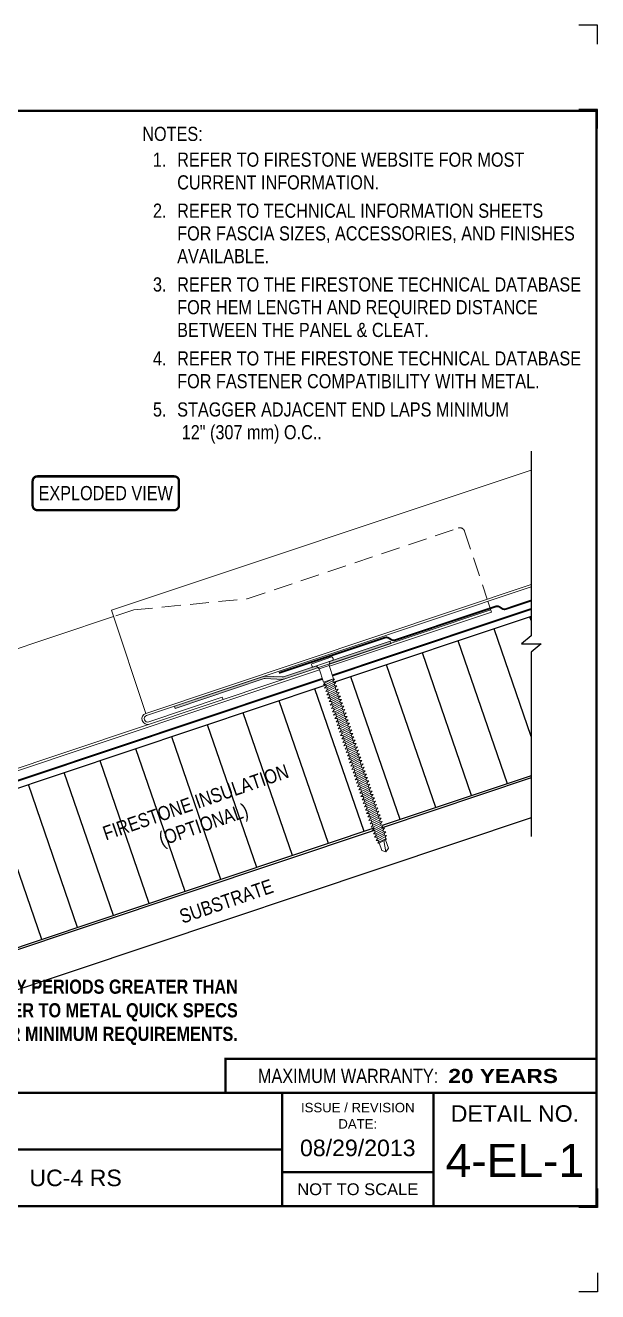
# Model space of a CAD drawing. Header units: inches. Extents: x 0 to 20, y 0 to 16.8.
# Drawn here: x 12.46 to 20.03, y 0 to 16.76 of the extents above; entities that cross this region are included whole.
import ezdxf
from ezdxf.enums import TextEntityAlignment as Align

# ---------------------------------------------------------------- set-up
doc = ezdxf.new("R2010")
doc.units = ezdxf.units.IN
doc.header["$MEASUREMENT"] = 0
doc.linetypes.add('HIDDEN', pattern=[0.375, 0.25, -0.125])
doc.layers.get('0').update_dxf_attribs({"linetype": 'CONTINUOUS'})
doc.layers.get('DEFPOINTS').update_dxf_attribs({"linetype": 'CONTINUOUS'})
doc.layers.add('FSBP-ACCESSORY-FIRESTONE', color=7, linetype='CONTINUOUS', lineweight=9)
doc.layers.add('FSBP-TRIMS', color=7, linetype='CONTINUOUS', lineweight=9)
for name, color, linetype in [('FSBP-ANNO-NOTE', 7, 'CONTINUOUS'), ('FSBP-INSULATION', 7, 'CONTINUOUS'), ('FSBP-MEMBRANE', 7, 'CONTINUOUS'), ('FSBP-SUBSTRATE-GENERIC', 9, 'CONTINUOUS'), ('FSBP-TTLB', 7, 'CONTINUOUS'), ('FSBP-TTLB-BORDER', 7, 'CONTINUOUS'), ('FSBP-TTLB-TEXT', 7, 'CONTINUOUS'), ('FSBP-WALL-CURB', 9, 'CONTINUOUS'), ('FSBP-WOOD', 7, 'CONTINUOUS')]:
    doc.layers.add(name, color=color, linetype=linetype)
doc.styles.add('ARIAL', font='arial.ttf')
doc.styles.add('ARIAL_BOLD', font='')
doc.styles.add('ARIAL_NAR', font='ARIALN.TTF')
doc.styles.add('FSBP_ARIAL_NAR', font='ARIALN.TTF')
doc.styles.get('ARIAL_BOLD').set_extended_font_data('Arial Black')

# ---------------------------------------------------------------- blocks, each defined once
blk = doc.blocks.new('A$C486F1324')
at = {"layer": 'DEFPOINTS', "linetype": 'Continuous', "ltscale": 1.75}
for points in [[(20.031, 16.512), (20.031, 16.762), (19.781, 16.762)], [(20.031, 0.25), (20.031, 0), (19.781, 0)]]:
    blk.add_lwpolyline(points, dxfattribs=at)
at = {"layer": 'DEFPOINTS', "color": 1}
for points in [[(20.031, 15.396), (20.031, 15.646), (19.781, 15.646)], [(20.031, 1.365), (20.031, 1.115), (19.781, 1.115)]]:
    blk.add_lwpolyline(points, dxfattribs=at)
at = {"layer": 'FSBP-TTLB', "const_width": 0.0312}
blk.add_lwpolyline([(15.106, 2.631), (20.016, 2.631), (20.016, 3.082), (15.106, 3.082)], close=True, dxfattribs=at)
for points in [[(0.016, 2.631), (0.016, 1.131), (20.016, 1.131), (20.016, 2.631), (0.016, 2.631)], [(15.856, 2.631), (15.856, 1.131)], [(17.857, 2.631), (17.857, 1.131)], [(20.016, 2.631), (20.016, 1.131)], [(4.841, 1.881), (15.856, 1.881)], [(15.856, 1.582), (17.857, 1.582)]]:
    blk.add_lwpolyline(points, dxfattribs=at)
at = {"layer": 'FSBP-TTLB-BORDER', "const_width": 0.0312}
blk.add_lwpolyline([(20.016, 2.631), (20.016, 15.631), (0.016, 15.631), (0.016, 2.631)], dxfattribs=at)
at = {"layer": 'FSBP-TTLB-TEXT', "style": 'ARIAL_NAR'}
blk.add_text('MAXIMUM WARRANTY:', height=0.1875, dxfattribs=at).set_placement((17.921, 2.856), align=Align.MIDDLE_RIGHT)
at = {"layer": 'FSBP-TTLB-TEXT', "style": 'ARIAL'}
for s, height, p in [('ISSUE / REVISION', 0.125, (16.856, 2.437)), ('DETAIL NO.', 0.2188, (18.936, 2.358)), ('DATE:', 0.125, (16.856, 2.221)), ('NOT TO SCALE', 0.15625, (16.856, 1.356))]:
    blk.add_text(s, height=height, dxfattribs=at).set_placement(p, align=Align.MIDDLE_CENTER)
at = {"layer": 'FSBP-TTLB-TEXT'}
for tag, height, style, p in [('MAXIMUM_WARRANTY', 0.188, 'ARIAL_BOLD', (18.055, 2.855)), ('ACCPT_SYSTEMS', 0.219, 'ARIAL', (12.51, 1.506))]:
    blk.add_attdef(tag, text='', height=height, dxfattribs=dict(at, style=style)).set_placement(p, align=Align.MIDDLE_LEFT)
for tag, height, style, p in [('DETAIL_DESCP_LINE_1', 0.219, 'ARIAL_BOLD', (10.347, 2.257)), ('ISSUE_REV_DATE', 0.219, 'ARIAL', (16.856, 1.903)), ('DETAIL_NUMBER', 0.438, 'ARIAL', (18.935, 1.738))]:
    blk.add_attdef(tag, text='', height=height, dxfattribs=dict(at, style=style)).set_placement(p, align=Align.MIDDLE_CENTER)

msp = doc.modelspace()

# ---------------------------------------------------------------- hatches: boundary and pattern name
at = {"layer": 'FSBP-INSULATION'}
h = msp.add_hatch(dxfattribs=at)
h.set_pattern_fill('ANSI31', color=256, scale=4, angle=64, style=0)
h.paths.add_polyline_path([(16.735, 8.13), (16.726, 8.12), (16.733, 8.097), (16.763, 8.099), (16.741, 8.075), (16.748, 8.052), (16.778, 8.054), (16.756, 8.03), (16.763, 8.007), (16.793, 8.009), (16.771, 7.985), (16.778, 7.962), (16.808, 7.964), (16.786, 7.94), (16.793, 7.917), (16.823, 7.92), (16.801, 7.895), (16.808, 7.873), (16.839, 7.875), (16.816, 7.85), (16.823, 7.828), (16.854, 7.83), (16.831, 7.805), (16.838, 7.783), (16.869, 7.785), (16.846, 7.76), (16.853, 7.738), (16.884, 7.74), (16.861, 7.715), (16.868, 7.693), (16.899, 7.695), (16.876, 7.671), (16.883, 7.648), (16.914, 7.65), (16.891, 7.626), (16.898, 7.603), (16.929, 7.605), (16.906, 7.581), (16.913, 7.558), (16.944, 7.56), (16.921, 7.536), (16.929, 7.513), (16.959, 7.515), (16.936, 7.491), (16.944, 7.468), (16.974, 7.47), (16.951, 7.446), (16.959, 7.424), (16.989, 7.426), (16.966, 7.401), (16.974, 7.379), (17.004, 7.381), (16.981, 7.356), (16.989, 7.334), (17.019, 7.336), (16.996, 7.311), (17.004, 7.289), (17.034, 7.291), (17.011, 7.266), (17.019, 7.244), (17.049, 7.246), (17.026, 7.221), (17.034, 7.199), (17.064, 7.201), (17.041, 7.177), (17.049, 7.154), (17.079, 7.156), (17.056, 7.132), (17.064, 7.109), (17.094, 7.111), (17.071, 7.087), (17.079, 7.064), (17.109, 7.066), (17.086, 7.042), (17.094, 7.019), (17.124, 7.021), (17.101, 6.997), (17.109, 6.975), (17.139, 6.977), (17.116, 6.952), (17.124, 6.93), (17.154, 6.932), (17.131, 6.907), (17.139, 6.885), (17.169, 6.887), (17.146, 6.862), (17.154, 6.84), (17.184, 6.842), (17.161, 6.817), (17.169, 6.795), (17.199, 6.797), (17.176, 6.772), (17.184, 6.75), (17.214, 6.752), (17.191, 6.728), (17.199, 6.705), (17.229, 6.707), (17.206, 6.683), (17.214, 6.66), (17.244, 6.662), (17.221, 6.638), (17.229, 6.615), (17.259, 6.617), (17.237, 6.593), (17.244, 6.57), (17.274, 6.572), (17.252, 6.548), (17.259, 6.525), (17.289, 6.528), (17.267, 6.503), (17.274, 6.481), (17.304, 6.483), (17.282, 6.458), (17.289, 6.436), (17.319, 6.438), (17.297, 6.413), (17.304, 6.391), (17.334, 6.393), (17.312, 6.368), (17.319, 6.346), (17.349, 6.348), (17.327, 6.323), (17.334, 6.301), (17.364, 6.303), (17.342, 6.278), (17.349, 6.256), (17.379, 6.258), (17.357, 6.234), (17.358, 6.229), (19.152, 6.829), (19.152, 8.466), (19.282, 8.574), (19.022, 8.574), (19.152, 8.681), (19.152, 8.938)])
h.paths.add_polyline_path([(10.326, 5.985), (10.326, 5.474), (10.196, 5.367), (10.456, 5.367), (10.326, 5.259), (10.326, 3.876), (17.235, 6.188), (17.254, 6.208), (17.246, 6.231), (17.216, 6.229), (17.239, 6.253), (17.231, 6.276), (17.201, 6.274), (17.224, 6.298), (17.216, 6.321), (17.186, 6.319), (17.209, 6.343), (17.201, 6.365), (17.171, 6.363), (17.194, 6.388), (17.186, 6.41), (17.156, 6.408), (17.179, 6.433), (17.171, 6.455), (17.141, 6.453), (17.164, 6.478), (17.156, 6.5), (17.126, 6.498), (17.149, 6.523), (17.141, 6.545), (17.111, 6.543), (17.134, 6.568), (17.126, 6.59), (17.096, 6.588), (17.119, 6.612), (17.111, 6.635), (17.081, 6.633), (17.104, 6.657), (17.096, 6.68), (17.066, 6.678), (17.089, 6.702), (17.081, 6.725), (17.051, 6.723), (17.074, 6.747), (17.066, 6.77), (17.036, 6.768), (17.059, 6.792), (17.051, 6.814), (17.021, 6.812), (17.044, 6.837), (17.036, 6.859), (17.006, 6.857), (17.029, 6.882), (17.021, 6.904), (16.991, 6.902), (17.014, 6.927), (17.006, 6.949), (16.976, 6.947), (16.999, 6.972), (16.991, 6.994), (16.961, 6.992), (16.984, 7.017), (16.976, 7.039), (16.946, 7.037), (16.968, 7.061), (16.961, 7.084), (16.931, 7.082), (16.953, 7.106), (16.946, 7.129), (16.916, 7.127), (16.938, 7.151), (16.931, 7.174), (16.901, 7.172), (16.923, 7.196), (16.916, 7.219), (16.886, 7.217), (16.908, 7.241), (16.901, 7.264), (16.871, 7.261), (16.893, 7.286), (16.886, 7.308), (16.856, 7.306), (16.878, 7.331), (16.871, 7.353), (16.841, 7.351), (16.863, 7.376), (16.856, 7.398), (16.826, 7.396), (16.848, 7.421), (16.841, 7.443), (16.811, 7.441), (16.833, 7.466), (16.826, 7.488), (16.796, 7.486), (16.818, 7.51), (16.811, 7.533), (16.781, 7.531), (16.803, 7.555), (16.796, 7.578), (16.765, 7.576), (16.788, 7.6), (16.781, 7.623), (16.75, 7.621), (16.773, 7.645), (16.766, 7.668), (16.735, 7.666), (16.758, 7.69), (16.751, 7.713), (16.72, 7.711), (16.743, 7.735), (16.736, 7.757), (16.705, 7.755), (16.728, 7.78), (16.721, 7.802), (16.69, 7.8), (16.713, 7.825), (16.706, 7.847), (16.675, 7.845), (16.698, 7.87), (16.691, 7.892), (16.66, 7.89), (16.683, 7.915), (16.676, 7.937), (16.645, 7.935), (16.668, 7.96), (16.66, 7.982), (16.63, 7.98), (16.653, 8.004), (16.645, 8.027), (16.615, 8.025), (16.638, 8.049), (16.63, 8.072), (16.6, 8.07), (16.62, 8.091)])
h.paths.add_polyline_path([(13.419, 6.183), (15.911, 7.041), (16.124, 6.422), (13.632, 5.563)], flags=24)
at = {"layer": 'FSBP-TRIMS'}
h = msp.add_hatch(color=256, dxfattribs=at)
h.paths.add_polyline_path([(16.485, 8.343), (16.48, 8.308), (17.296, 8.581), (17.286, 8.611)])
edge = h.paths.add_edge_path()
edge.add_line((16.332, 8.259), (16.307, 8.283))
edge.add_line((16.307, 8.283), (15.872, 8.138))
edge.add_arc((15.862, 8.167), 0.0312, 267.2728, 288.5, ccw=False)
edge.add_line((15.861, 8.136), (15.63, 8.147))
edge.add_arc((15.627, 8.085), 0.0625, 87.2728, 108.5)
edge.add_line((15.608, 8.144), (14.429, 7.75))
edge.add_line((14.429, 7.75), (14.439, 7.72))
edge.add_line((14.439, 7.72), (15.618, 8.114))
edge.add_arc((15.627, 8.085), 0.0313, 87.2728, 108.5, ccw=False)
edge.add_line((15.629, 8.116), (15.859, 8.105))
edge.add_arc((15.862, 8.167), 0.0625, 267.2728, 288.5)
edge.add_line((15.882, 8.108), (16.332, 8.259))

# ---------------------------------------------------------------- linework, layer by layer
at = {"layer": 'FSBP-ACCESSORY-FIRESTONE'}
for p, q in [((17.286, 8.611), (17.296, 8.581)), ((16.307, 8.283), (16.344, 8.246)), ((16.344, 8.246), (16.477, 8.29)), ((16.344, 8.246), (16.403, 8.068)), ((16.477, 8.29), (16.485, 8.342)), ((16.477, 8.29), (16.537, 8.112)), ((15.608, 8.144), (14.429, 7.75)), ((15.618, 8.114), (14.439, 7.72)), ((16.403, 8.068), (16.425, 8.059)), ((16.528, 8.084), (16.535, 8.062)), ((16.432, 8.037), (16.44, 8.014)), ((16.447, 7.992), (16.455, 7.969)), ((16.462, 7.947), (16.47, 7.924)), ((16.478, 7.902), (16.485, 7.879)), ((16.543, 8.04), (16.55, 8.017)), ((16.558, 7.995), (16.565, 7.972)), ((16.573, 7.95), (16.58, 7.927)), ((16.588, 7.905), (16.595, 7.882)), ((16.493, 7.857), (16.5, 7.835)), ((16.508, 7.812), (16.515, 7.79)), ((16.523, 7.767), (16.53, 7.745)), ((16.538, 7.722), (16.545, 7.7)), ((16.603, 7.86), (16.61, 7.837)), ((16.618, 7.815), (16.625, 7.793)), ((16.633, 7.77), (16.64, 7.748)), ((16.648, 7.725), (16.655, 7.703)), ((16.553, 7.677), (16.56, 7.655)), ((16.568, 7.633), (16.575, 7.61)), ((16.583, 7.588), (16.59, 7.565)), ((16.663, 7.68), (16.67, 7.658)), ((16.678, 7.635), (16.685, 7.613)), ((16.693, 7.59), (16.7, 7.568)), ((16.708, 7.546), (16.715, 7.523)), ((16.598, 7.543), (16.605, 7.52)), ((16.613, 7.498), (16.62, 7.475)), ((16.628, 7.453), (16.635, 7.43)), ((16.643, 7.408), (16.65, 7.386)), ((16.723, 7.501), (16.731, 7.478)), ((16.738, 7.456), (16.746, 7.433)), ((16.753, 7.411), (16.761, 7.388)), ((16.658, 7.363), (16.665, 7.341)), ((16.673, 7.318), (16.68, 7.296)), ((16.688, 7.273), (16.695, 7.251)), ((16.703, 7.228), (16.71, 7.206)), ((16.768, 7.366), (16.776, 7.343)), ((16.783, 7.321), (16.791, 7.299)), ((16.798, 7.276), (16.806, 7.254)), ((16.813, 7.231), (16.821, 7.209)), ((16.718, 7.183), (16.725, 7.161)), ((16.733, 7.139), (16.74, 7.116)), ((16.748, 7.094), (16.755, 7.071)), ((16.763, 7.049), (16.771, 7.026)), ((16.828, 7.186), (16.836, 7.164)), ((16.843, 7.141), (16.851, 7.119)), ((16.858, 7.097), (16.866, 7.074)), ((16.873, 7.052), (16.881, 7.029)), ((16.778, 7.004), (16.786, 6.981)), ((16.793, 6.959), (16.801, 6.937)), ((16.808, 6.914), (16.816, 6.892)), ((16.888, 7.007), (16.896, 6.984)), ((16.903, 6.962), (16.911, 6.939)), ((16.918, 6.917), (16.926, 6.894)), ((16.823, 6.869), (16.831, 6.847)), ((16.838, 6.824), (16.846, 6.802)), ((16.853, 6.779), (16.861, 6.757)), ((16.868, 6.734), (16.876, 6.712)), ((16.933, 6.872), (16.941, 6.85)), ((16.948, 6.827), (16.956, 6.805)), ((16.963, 6.782), (16.971, 6.76)), ((16.978, 6.737), (16.986, 6.715)), ((16.883, 6.69), (16.891, 6.667)), ((16.898, 6.645), (16.906, 6.622)), ((16.913, 6.6), (16.921, 6.577)), ((16.928, 6.555), (16.936, 6.532)), ((16.993, 6.692), (17.001, 6.67)), ((17.008, 6.647), (17.016, 6.625)), ((17.023, 6.603), (17.031, 6.58)), ((17.039, 6.558), (17.046, 6.535)), ((16.943, 6.51), (16.951, 6.487)), ((16.958, 6.465), (16.966, 6.443)), ((16.973, 6.42), (16.981, 6.398)), ((16.988, 6.375), (16.996, 6.353)), ((17.054, 6.513), (17.061, 6.49)), ((17.069, 6.468), (17.076, 6.445)), ((17.084, 6.423), (17.091, 6.401)), ((17.099, 6.378), (17.106, 6.356)), ((17.003, 6.33), (17.011, 6.308)), ((17.018, 6.285), (17.026, 6.263)), ((17.033, 6.24), (17.041, 6.218)), ((17.114, 6.333), (17.121, 6.311)), ((17.129, 6.288), (17.136, 6.266)), ((17.144, 6.243), (17.151, 6.221)), ((17.048, 6.196), (17.056, 6.173)), ((17.063, 6.151), (17.071, 6.128)), ((17.079, 6.106), (17.086, 6.083)), ((17.094, 6.061), (17.101, 6.038)), ((17.159, 6.198), (17.166, 6.176)), ((17.174, 6.154), (17.181, 6.131)), ((17.189, 6.109), (17.196, 6.086)), ((17.204, 6.064), (17.211, 6.041)), ((17.109, 6.016), (17.116, 5.994)), ((17.124, 5.971), (17.131, 5.949)), ((17.174, 5.84), (17.14, 5.94)), ((17.229, 5.821), (17.199, 5.97)), ((17.219, 6.019), (17.226, 5.996)), ((17.263, 5.869), (17.225, 5.982)), ((17.263, 5.869), (17.229, 5.821)), ((17.229, 5.821), (17.174, 5.84))]:
    msp.add_line(p, q, dxfattribs=at)
msp.add_lwpolyline([(16.529, 8.357, 0.375321), (16.514, 8.401), (16.514, 8.401), (16.248, 8.312), (16.248, 8.312, 0.375321), (16.262, 8.268)], format="xyb", close=True, dxfattribs=at)
for points in [[(16.402, 8.035), (16.425, 8.059), (16.52, 8.107), (16.55, 8.109), (16.528, 8.084), (16.432, 8.037)], [(16.417, 7.99), (16.44, 8.014), (16.535, 8.062), (16.565, 8.064), (16.543, 8.04), (16.447, 7.992)], [(16.432, 7.945), (16.455, 7.969), (16.55, 8.017), (16.58, 8.019), (16.558, 7.995), (16.462, 7.947)], [(16.447, 7.9), (16.47, 7.924), (16.565, 7.972), (16.595, 7.974), (16.573, 7.95), (16.478, 7.902)], [(16.462, 7.855), (16.485, 7.879), (16.58, 7.927), (16.61, 7.929), (16.588, 7.905), (16.493, 7.857)], [(16.477, 7.81), (16.5, 7.835), (16.595, 7.882), (16.626, 7.884), (16.603, 7.86), (16.508, 7.812)], [(16.492, 7.765), (16.515, 7.79), (16.61, 7.837), (16.641, 7.839), (16.618, 7.815), (16.523, 7.767)], [(16.507, 7.72), (16.53, 7.745), (16.625, 7.793), (16.656, 7.795), (16.633, 7.77), (16.538, 7.722)], [(16.522, 7.675), (16.545, 7.7), (16.64, 7.748), (16.671, 7.75), (16.648, 7.725), (16.553, 7.677)], [(16.537, 7.63), (16.56, 7.655), (16.655, 7.703), (16.686, 7.705), (16.663, 7.68), (16.568, 7.633)], [(16.552, 7.586), (16.575, 7.61), (16.67, 7.658), (16.701, 7.66), (16.678, 7.635), (16.583, 7.588)], [(16.568, 7.541), (16.59, 7.565), (16.685, 7.613), (16.716, 7.615), (16.693, 7.59), (16.598, 7.543)], [(16.583, 7.496), (16.605, 7.52), (16.7, 7.568), (16.731, 7.57), (16.708, 7.546), (16.613, 7.498)], [(16.598, 7.451), (16.62, 7.475), (16.715, 7.523), (16.746, 7.525), (16.723, 7.501), (16.628, 7.453)], [(16.613, 7.406), (16.635, 7.43), (16.731, 7.478), (16.761, 7.48), (16.738, 7.456), (16.643, 7.408)], [(16.628, 7.361), (16.65, 7.386), (16.746, 7.433), (16.776, 7.435), (16.753, 7.411), (16.658, 7.363)], [(16.643, 7.316), (16.665, 7.341), (16.761, 7.388), (16.791, 7.39), (16.768, 7.366), (16.673, 7.318)], [(16.658, 7.271), (16.68, 7.296), (16.776, 7.343), (16.806, 7.346), (16.783, 7.321), (16.688, 7.273)], [(16.673, 7.226), (16.695, 7.251), (16.791, 7.299), (16.821, 7.301), (16.798, 7.276), (16.703, 7.228)], [(16.688, 7.181), (16.71, 7.206), (16.806, 7.254), (16.836, 7.256), (16.813, 7.231), (16.718, 7.183)], [(16.703, 7.137), (16.725, 7.161), (16.821, 7.209), (16.851, 7.211), (16.828, 7.186), (16.733, 7.139)], [(16.718, 7.092), (16.74, 7.116), (16.836, 7.164), (16.866, 7.166), (16.843, 7.141), (16.748, 7.094)], [(16.733, 7.047), (16.755, 7.071), (16.851, 7.119), (16.881, 7.121), (16.858, 7.097), (16.763, 7.049)], [(16.748, 7.002), (16.771, 7.026), (16.866, 7.074), (16.896, 7.076), (16.873, 7.052), (16.778, 7.004)], [(16.763, 6.957), (16.786, 6.981), (16.881, 7.029), (16.911, 7.031), (16.888, 7.007), (16.793, 6.959)], [(16.778, 6.912), (16.801, 6.937), (16.896, 6.984), (16.926, 6.986), (16.903, 6.962), (16.808, 6.914)], [(16.793, 6.867), (16.816, 6.892), (16.911, 6.939), (16.941, 6.941), (16.918, 6.917), (16.823, 6.869)], [(16.808, 6.822), (16.831, 6.847), (16.926, 6.894), (16.956, 6.896), (16.933, 6.872), (16.838, 6.824)], [(16.823, 6.777), (16.846, 6.802), (16.941, 6.85), (16.971, 6.852), (16.948, 6.827), (16.853, 6.779)], [(16.838, 6.732), (16.861, 6.757), (16.956, 6.805), (16.986, 6.807), (16.963, 6.782), (16.868, 6.734)], [(16.853, 6.687), (16.876, 6.712), (16.971, 6.76), (17.001, 6.762), (16.978, 6.737), (16.883, 6.69)], [(16.868, 6.643), (16.891, 6.667), (16.986, 6.715), (17.016, 6.717), (16.993, 6.692), (16.898, 6.645)], [(16.883, 6.598), (16.906, 6.622), (17.001, 6.67), (17.031, 6.672), (17.008, 6.647), (16.913, 6.6)], [(16.898, 6.553), (16.921, 6.577), (17.016, 6.625), (17.046, 6.627), (17.023, 6.603), (16.928, 6.555)], [(16.913, 6.508), (16.936, 6.532), (17.031, 6.58), (17.061, 6.582), (17.039, 6.558), (16.943, 6.51)], [(16.928, 6.463), (16.951, 6.487), (17.046, 6.535), (17.076, 6.537), (17.054, 6.513), (16.958, 6.465)], [(16.943, 6.418), (16.966, 6.443), (17.061, 6.49), (17.091, 6.492), (17.069, 6.468), (16.973, 6.42)], [(16.958, 6.373), (16.981, 6.398), (17.076, 6.445), (17.106, 6.447), (17.084, 6.423), (16.988, 6.375)], [(16.973, 6.328), (16.996, 6.353), (17.091, 6.401), (17.121, 6.403), (17.099, 6.378), (17.003, 6.33)], [(16.988, 6.283), (17.011, 6.308), (17.106, 6.356), (17.136, 6.358), (17.114, 6.333), (17.018, 6.285)], [(17.003, 6.238), (17.026, 6.263), (17.121, 6.311), (17.151, 6.313), (17.129, 6.288), (17.033, 6.24)], [(17.018, 6.194), (17.041, 6.218), (17.136, 6.266), (17.166, 6.268), (17.144, 6.243), (17.048, 6.196)], [(17.033, 6.149), (17.056, 6.173), (17.151, 6.221), (17.181, 6.223), (17.159, 6.198), (17.063, 6.151)], [(17.048, 6.104), (17.071, 6.128), (17.166, 6.176), (17.196, 6.178), (17.174, 6.154), (17.079, 6.106)], [(17.063, 6.059), (17.086, 6.083), (17.181, 6.131), (17.211, 6.133), (17.189, 6.109), (17.094, 6.061)], [(17.078, 6.014), (17.101, 6.038), (17.196, 6.086), (17.226, 6.088), (17.204, 6.064), (17.109, 6.016)], [(17.1, 5.972), (17.116, 5.994), (17.211, 6.041), (17.235, 6.04), (17.219, 6.019), (17.124, 5.971)], [(17.123, 5.938), (17.131, 5.949), (17.226, 5.996), (17.238, 5.996), (17.23, 5.985), (17.135, 5.937)]]:
    msp.add_lwpolyline(points, close=True, dxfattribs=at)
msp.add_lwpolyline([(16.403, 8.068), (16.537, 8.112)], dxfattribs=at)
at = {"layer": 'FSBP-ANNO-NOTE', "const_width": 0.0312}
for points in [[(12.616, 10.344, -0.414214), (12.553, 10.407), (12.553, 10.729, -0.414214), (12.616, 10.792)], [(12.616, 10.792), (14.426, 10.792, -0.414214), (14.489, 10.729), (14.489, 10.407, -0.414214), (14.426, 10.344), (12.616, 10.344)]]:
    msp.add_lwpolyline(points, format="xyb", dxfattribs=at)
at = {"layer": 'FSBP-INSULATION'}
msp.add_line((19.152, 8.938), (16.535, 8.063), dxfattribs=at)
at = {"layer": 'FSBP-MEMBRANE', "linetype": 'HIDDEN', "const_width": 0.025}
for points in [[(18.735, 9.062), (18.735, 9.062, 0.231633), (18.681, 9.069), (18.589, 9.039)], [(19.152, 9.148), (18.818, 9.036, -0.231633), (18.763, 9.043), (18.735, 9.062)], [(17.269, 8.65), (17.269, 8.65, 0.231633), (17.215, 8.657), (17.189, 8.649)], [(17.387, 8.636), (17.351, 8.624, -0.231633), (17.297, 8.632), (17.269, 8.65)]]:
    msp.add_lwpolyline(points, format="xyb", dxfattribs=at)
for points in [[(19.152, 9.037), (16.522, 8.157)], [(18.589, 9.039), (17.351, 8.624)], [(17.215, 8.657), (15.813, 8.189)], [(16.389, 8.113), (10.326, 6.084)]]:
    msp.add_lwpolyline(points, dxfattribs=at)
at = {"layer": 'FSBP-SUBSTRATE-GENERIC'}
for p, q in [((19.152, 6.801), (17.178, 6.14)), ((19.152, 6.273), (10.326, 3.32)), ((17.074, 6.105), (10.326, 3.848))]:
    msp.add_line(p, q, dxfattribs=at)
at = {"layer": 'FSBP-TRIMS'}
for p, q in [((19.152, 10.874), (13.596, 9.022)), ((19.152, 9.361), (14.052, 7.655)), ((19.152, 9.33), (14.061, 7.627)), ((18.617, 9.024), (10.326, 6.25)), ((13.625, 8.935), (10.326, 7.831)), ((13.596, 9.022), (14.052, 7.655)), ((18.626, 8.995), (16.482, 8.278)), ((17.286, 8.611), (15.872, 8.138)), ((17.296, 8.581), (16.48, 8.308)), ((16.348, 8.233), (10.326, 6.218)), ((15.629, 8.116), (15.859, 8.105)), ((15.63, 8.147), (15.861, 8.136)), ((15.063, 7.867), (14.09, 7.541)), ((14.429, 7.75), (14.439, 7.72)), ((15.063, 7.867), (15.073, 7.838))]:
    msp.add_line(p, q, dxfattribs=at)
at = {"layer": 'FSBP-TRIMS', "linetype": 'HIDDEN'}
for p, q in [((15.393, 9.171), (18.19, 10.107)), ((18.269, 10.067), (18.569, 9.167)), ((13.891, 9.024), (15.393, 9.171)), ((18.579, 9.138), (18.626, 8.995)), ((13.891, 9.024), (13.625, 8.935))]:
    msp.add_line(p, q, dxfattribs=at)
msp.add_arc((18.21, 10.048), 0.0625, 18.4349, 108.5, dxfattribs=at)
at = {"layer": 'FSBP-TRIMS'}
for centre, radius, start, end in [((15.627, 8.085), 0.0625, 87.2728, 108.5), ((15.627, 8.085), 0.0312, 87.2728, 108.5), ((15.862, 8.167), 0.0625, 267.2728, 288.5), ((15.862, 8.167), 0.0312, 267.2728, 288.5), ((14.075, 7.583), 0.0753, 108.4349, 288.4349), ((14.075, 7.584), 0.0451, 108.5, 288.5)]:
    msp.add_arc(centre, radius, start, end, dxfattribs=at)
at = {"layer": 'FSBP-WALL-CURB'}
for p, q in [((19.152, 11.124), (19.152, 8.681)), ((19.152, 8.681), (19.022, 8.574)), ((19.022, 8.574), (19.282, 8.574)), ((19.282, 8.574), (19.152, 8.466)), ((19.152, 8.466), (19.152, 6.023))]:
    msp.add_line(p, q, dxfattribs=at)
at = {"layer": 'FSBP-WOOD'}
for p, q in [((16.435, 8.029), (10.326, 5.985)), ((19.152, 6.829), (17.192, 6.174)), ((17.07, 6.133), (10.326, 3.876))]:
    msp.add_line(p, q, dxfattribs=at)

# ---------------------------------------------------------------- block references
ref = msp.add_blockref('A$C486F1324', (0, 0))
ref.add_attrib('MAXIMUM_WARRANTY', '20 YEARS', dxfattribs={"layer": 'FSBP-TTLB-TEXT', "height": 0.1875, "style": 'ARIAL_BOLD'}).set_placement((18.055, 2.855), align=Align.MIDDLE_LEFT)
ref.add_attrib('DETAIL_NUMBER', '4-EL-1', dxfattribs={"layer": 'FSBP-TTLB-TEXT', "height": 0.4375, "style": 'ARIAL'}).set_placement((18.935, 1.738), align=Align.MIDDLE_CENTER)
ref.add_attrib('ISSUE_REV_DATE', '08/29/2013', dxfattribs={"layer": 'FSBP-TTLB-TEXT', "height": 0.2188, "style": 'ARIAL'}).set_placement((16.856, 1.903), align=Align.MIDDLE_CENTER)
ref.add_attrib('ACCPT_SYSTEMS', 'UC-4 RS', dxfattribs={"layer": 'FSBP-TTLB-TEXT', "height": 0.2188, "style": 'ARIAL'}).set_placement((12.51, 1.506), align=Align.MIDDLE_LEFT)

# ---------------------------------------------------------------- texts
at = {"layer": 'FSBP-ANNO-NOTE', "style": 'FSBP_ARIAL_NAR'}
for s, p in [('NOTES:', (14.004, 15.325)), ('REFER TO FIRESTONE WEBSITE FOR MOST', (14.466, 14.984)), ('CURRENT INFORMATION.', (14.466, 14.683)), ('REFER TO TECHNICAL INFORMATION SHEETS', (14.466, 14.308)), ('FOR FASCIA SIZES, ACCESSORIES, AND FINISHES', (14.466, 14.008)), ('AVAILABLE.', (14.466, 13.707)), ('REFER TO THE FIRESTONE TECHNICAL DATABASE', (14.466, 13.332)), ('FOR HEM LENGTH AND REQUIRED DISTANCE', (14.466, 13.031)), ('BETWEEN THE PANEL & CLEAT.', (14.466, 12.73)), ('REFER TO THE FIRESTONE TECHNICAL DATABASE', (14.466, 12.353)), ('FOR FASTENER COMPATIBILITY WITH METAL.', (14.466, 12.052)), ('STAGGER ADJACENT END LAPS MINIMUM', (14.466, 11.677)), (' 12" (307 mm) O.C..', (14.466, 11.376))]:
    msp.add_text(s, height=0.1875, dxfattribs=at).set_placement(p, align=Align.MIDDLE_LEFT)
for s, p in [('1.', (14.234, 14.984)), ('2.', (14.235, 14.308)), ('3.', (14.235, 13.332)), ('4.', (14.235, 12.353)), ('5.', (14.235, 11.677)), ('EXPLODED VIEW', (13.52, 10.57))]:
    msp.add_text(s, height=0.1875, dxfattribs=at).set_placement(p, align=Align.MIDDLE_CENTER)
msp.add_text('SUBSTRATE', height=0.1875, rotation=19, dxfattribs=at).set_placement((15.116, 5.168), align=Align.MIDDLE_CENTER)
at = {"layer": 'FSBP-ANNO-NOTE', "insert": (14.68, 6.568), "char_height": 0.1875, "width": 2.80969, "attachment_point": 2, "rotation": 19, "style": 'FSBP_ARIAL_NAR'}
msp.add_mtext('FIRESTONE INSULATION (OPTIONAL)', dxfattribs=at)
at = {"layer": 'FSBP-ANNO-NOTE', "insert": (15.268, 4.131), "char_height": 0.1875, "attachment_point": 3, "style": 'FSBP_ARIAL_NAR'}
msp.add_mtext('{\\fArial Narrow|b1|i0|c0|p34;FOR WARRANTY PERIODS GREATER THAN\\P20 YEARS REFER TO METAL QUICK SPECS\\PFOR MINIMUM REQUIREMENTS.}', dxfattribs=at)

doc.saveas('drawing.dxf')
